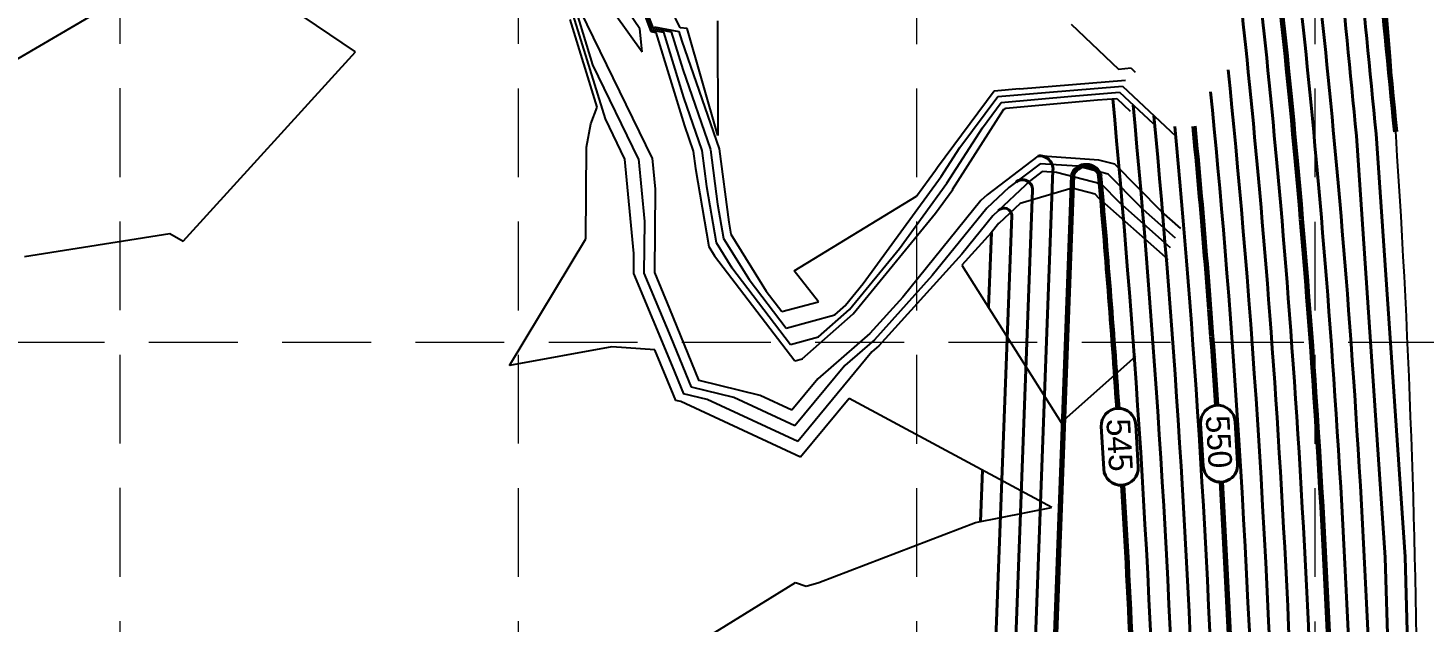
# Model space of a CAD drawing. Header units: feet. Extents: x 10084 to 13321, y 3329 to 8503.
# Drawn here: x 11764.7 to 12047.6, y 5536.6 to 5657 of the extents above; entities that cross this region are included whole.
import ezdxf
from ezdxf.enums import TextEntityAlignment as Align

# ---------------------------------------------------------------- set-up
doc = ezdxf.new("R2010")
doc.units = ezdxf.units.FT
doc.header["$LTSCALE"] = 40
doc.header["$MEASUREMENT"] = 0
for name, pattern in [('( Dashdot )', [1.001, 0.5, -0.25, 0.001, -0.25]), ('DASHED', [0.75, 0.5, -0.25]), ('HIDDEN', [0.375, 0.25, -0.125])]:
    doc.linetypes.add(name, pattern=pattern)
for name, color, linetype in [('CONT-L', 55, 'Continuous'), ('CURB', 4, 'Continuous'), ('GRID', 254, 'DASHED'), ('Level 1', 7, 'Continuous'), ('NAME', 6, 'Continuous'), ('ROW', 3, '( Dashdot )')]:
    doc.layers.add(name, color=color, linetype=linetype)
doc.styles.get("Standard").update_dxf_attribs({"font": 'ARIAL.TTF'})
doc.styles.add('Style-CB101', font='CB101.shx')

msp = doc.modelspace()

# ---------------------------------------------------------------- linework, layer by layer
at = {"layer": 'CONT-L', "color": 5, "extrusion": (0.901293, 0.43321, 0), "elevation": 13173.27}
msp.add_lwpolyline([(-55.25, 549), (-21.4, 549)], dxfattribs=at)
at = {"layer": 'CONT-L', "color": 5, "extrusion": (0.933889, 0.357563, 0)}
for points, elevation in [([(1055.03, 548), (1030.98, 548)], 13127.93), ([(1046.15, 547), (1030.76, 547)], 13127.61), ([(1037.27, 546), (1030.54, 546)], 13127.3)]:
    msp.add_lwpolyline(points, dxfattribs=dict(at, elevation=elevation))
at = {"layer": 'CONT-L', "color": 5, "extrusion": (-0.560434, -0.828199, 0), "elevation": -11311.67}
msp.add_lwpolyline([(6630.83, 551), (6595.69, 551)], dxfattribs=at)
at = {"layer": 'CONT-L', "color": 5}
for points, elevation in [([(11888.68, 5656.81), (11882.49, 5665.99)], 546), ([(11976.09, 5657.79), (11985.67, 5648.67)], 551), ([(11895.07, 5656.22), (11897.4, 5648.58)], 548), ([(11896.62, 5656.3), (11897.23, 5654.29)], 549), ([(11898.33, 5656.9), (11896.91, 5657)], 549), ([(11897.4, 5648.58), (11903.01, 5632.33)], 548), ([(11949, 5628.77), (11960.52, 5644.24)], 549), ([(11960.52, 5644.24), (11965.62, 5644.69)], 549), ([(11970.89, 5643.92), (11986.51, 5645.18)], 548), ([(11953.56, 5632.77), (11961.22, 5643.07)], 548), ([(11961.93, 5641.9), (11976.16, 5643.16)], 547), ([(11885.69, 5630.42), (11881.72, 5638.57)], 548), ([(11962.5, 5640.5), (11962.53, 5640.39)], 546), ([(11877.88, 5632.84), (11878.79, 5637.55)], 549), ([(11897.75, 5637.16), (11899.52, 5632.03)], 546), ([(11904.76, 5632.48), (11906.71, 5617.62)], 549), ([(11891.86, 5624.32), (11891.26, 5630.57)], 546), ([(11899.52, 5632.03), (11899.98, 5628.53)], 546), ([(11901.27, 5632.18), (11902.22, 5624.89)], 547), ([(11969.38, 5631.04), (11959.08, 5623.2)], 546), ([(11984.94, 5629.38), (11981.72, 5630.22)], 546), ([(11933.99, 5605.17), (11949.78, 5626.86)], 548), ([(11970.25, 5627.9), (11967.87, 5626.09)], 548), ([(11990.19, 5620.66), (11983.61, 5627.34)], 547), ([(11891.74, 5607.42), (11891.86, 5624.32)], 546), ([(11902.22, 5624.89), (11904.16, 5613.52)], 547), ([(11941.31, 5612.33), (11950.94, 5625.55)], 547), ([(11948.63, 5619.48), (11952.1, 5624.25)], 546), ([(11963.48, 5624.64), (11959.02, 5620.47)], 547), ([(11976.29, 5624.5), (11965.75, 5621.44)], 549), ([(11980.95, 5623.28), (11976.29, 5624.5)], 549), ([(11904.47, 5621.26), (11905.65, 5614.35)], 548), ([(11995.25, 5610.51), (11981.79, 5622.42)], 549), ([(11996.26, 5612.45), (11985.99, 5621.54)], 548), ([(11959.02, 5620.47), (11947.96, 5606.8)], 547), ([(11889.62, 5607.31), (11889.69, 5617.79)], 547), ([(11906.71, 5617.62), (11907.13, 5615.17)], 549), ([(11961.44, 5617.4), (11959.89, 5615.48)], 549), ([(11764.01, 5610.69), (11793.51, 5615.32)], 551), ([(11931.18, 5599.93), (11941.31, 5612.33)], 547), ([(11953.93, 5611.14), (11937.17, 5592.58)], 548), ([(11895.3, 5588.47), (11887.49, 5607.21)], 548), ([(11894.79, 5600.1), (11891.74, 5607.42)], 546), ([(11910.83, 5606.03), (11918.36, 5596.18)], 548), ([(11947.96, 5606.8), (11936.24, 5593.82)], 547), ([(11918.36, 5596.18), (11928.2, 5598.84)], 548), ([(11891.75, 5591.78), (11883.07, 5592.37)], 549), ([(11895.56, 5582.65), (11891.75, 5591.78)], 549), ([(11920.13, 5589.54), (11921.64, 5589.95)], 546), ([(11937.17, 5592.58), (11935.73, 5591.33)], 548), ([(11974.07, 5577.03), (11989.19, 5590.46)], 549), ([(11897, 5581.27), (11896.03, 5581.51)], 549)]:
    msp.add_lwpolyline(points, dxfattribs=dict(at, elevation=elevation))
at = {"layer": 'CONT-L', "color": 5, "extrusion": (0.505138, -0.863038, 0), "elevation": 1064.94}
msp.add_lwpolyline([(12999.69, 552), (13026.88, 552)], dxfattribs=at)
at = {"layer": 'CONT-L', "color": 5, "extrusion": (0.955051, 0.296443, 0)}
for points, elevation in [([(1874.07, 547), (1887.48, 547)], 13020.01), ([(1865.63, 549), (1884.19, 549)], 13018.31), ([(1862.87, 548), (1885.84, 548)], 13019.16)]:
    msp.add_lwpolyline(points, dxfattribs=dict(at, elevation=elevation))
at = {"layer": 'CONT-L', "color": 5, "extrusion": (0.899146, 0.437649, 0)}
for points, elevation in [([(-141.5, 546), (-108.25, 546)], 13156.19), ([(-140.34, 547), (-119.19, 547)], 13153.65)]:
    msp.add_lwpolyline(points, dxfattribs=dict(at, elevation=elevation))
at = {"layer": 'CONT-L', "color": 5, "extrusion": (0.813902, 0.581003, 0), "elevation": 12960.54}
msp.add_lwpolyline([(-2297.94, 546), (-2307.34, 546)], dxfattribs=at)
at = {"layer": 'CONT-L', "color": 5, "extrusion": (0.999992, 0.00393, 0), "elevation": 11926.59}
msp.add_lwpolyline([(5611.62, 549), (5588.37, 549)], dxfattribs=at)
at = {"layer": 'CONT-L', "color": 5, "extrusion": (0.994471, 0.105015, 0), "elevation": 12416.99}
msp.add_lwpolyline([(4372.36, 546), (4377.04, 546)], dxfattribs=at)
at = {"layer": 'CONT-L', "color": 5, "extrusion": (-0.178414, -0.983955, 0)}
for points, elevation in [([(10691.01, 546), (10692.06, 546)], -7687.01), ([(10691.17, 547), (10693.57, 547)], -7687.36), ([(10691.33, 548), (10695.07, 548)], -7687.72), ([(10691.49, 549), (10696.58, 549)], -7688.07)]:
    msp.add_lwpolyline(points, dxfattribs=dict(at, elevation=elevation))
at = {"layer": 'CONT-L', "color": 5, "extrusion": (0.956505, 0.291716, 0)}
for points, elevation in [([(1940.97, 546), (1921.21, 546)], 13024.7), ([(1940.59, 547), (1926.72, 547)], 13026.2)]:
    msp.add_lwpolyline(points, dxfattribs=dict(at, elevation=elevation))
at = {"layer": 'CONT-L', "color": 5, "extrusion": (0.961413, 0.275109, 0), "elevation": 12995.47}
msp.add_lwpolyline([(2142.71, 549), (2165.27, 549)], dxfattribs=at)
at = {"layer": 'CONT-L', "color": 5, "extrusion": (0.74002, -0.672585, 0), "elevation": 4953.67}
msp.add_lwpolyline([(12088.23, 551), (12140.14, 551)], dxfattribs=at)
at = {"layer": 'CONT-L', "color": 5, "extrusion": (0.945245, 0.326362, 0)}
for points, elevation in [([(1461.88, 549), (1438.81, 549)], 13091.14), ([(1450.98, 547), (1439.67, 547)], 13087.74)]:
    msp.add_lwpolyline(points, dxfattribs=dict(at, elevation=elevation))
at = {"layer": 'CONT-L', "color": 5, "extrusion": (0.079833, -0.996808, 0)}
for points, elevation in [([(12398.37, 551), (12400.95, 551)], -4673.79), ([(12378.06, 549), (12399.6, 549)], -4671.42), ([(12388.44, 547), (12398.25, 547)], -4669.06), ([(12393.63, 546), (12397.57, 546)], -4667.88)]:
    msp.add_lwpolyline(points, dxfattribs=dict(at, elevation=elevation))
at = {"layer": 'CONT-L', "color": 5, "extrusion": (-0.684761, -0.728767, 0)}
for points, elevation in [([(4868.52, 551), (4869.69, 551)], -12325.8), ([(4870.2, 547), (4879.47, 547)], -12320.63), ([(4870.63, 546), (4874.35, 546)], -12319.33)]:
    msp.add_lwpolyline(points, dxfattribs=dict(at, elevation=elevation))
at = {"layer": 'CONT-L', "color": 5, "extrusion": (0.088291, -0.996095, 0)}
for points, elevation in [([(12412.74, 548), (12422.45, 548)], -4564.97), ([(12414.2, 546), (12432.8, 546)], -4562.51)]:
    msp.add_lwpolyline(points, dxfattribs=dict(at, elevation=elevation))
at = {"layer": 'CONT-L', "color": 5, "extrusion": (0.684761, 0.728767, 0), "elevation": 12321.92}
msp.add_lwpolyline([(-4869.78, 548), (-4884.59, 548)], dxfattribs=at)
at = {"layer": 'CONT-L', "color": 5, "extrusion": (0.933785, -0.357835, 0), "elevation": 9074.92}
msp.add_lwpolyline([(9514.9, 549), (9518.55, 549)], dxfattribs=at)
at = {"layer": 'CONT-L', "color": 5, "extrusion": (0.802065, -0.597237, 0), "elevation": 6224.7}
msp.add_lwpolyline([(11662.88, 547), (11669.28, 547)], dxfattribs=at)
at = {"layer": 'CONT-L', "color": 5, "extrusion": (0.842334, -0.538956, 0)}
for points, elevation in [([(11179.15, 546), (11198.45, 546)], 7036.43), ([(11179.63, 547), (11192.94, 547)], 7034.75), ([(11180.1, 548), (11187.12, 548)], 7033.07), ([(11180.58, 549), (11181.29, 549)], 7031.38)]:
    msp.add_lwpolyline(points, dxfattribs=dict(at, elevation=elevation))
at = {"layer": 'CONT-L', "color": 5, "extrusion": (0.867641, -0.497191, 0), "elevation": 7574.83}
msp.add_lwpolyline([(10841.49, 546), (10841.82, 546)], dxfattribs=at)
at = {"layer": 'CONT-L', "color": 5, "extrusion": (0.391513, -0.920173, 0), "elevation": -506.84}
msp.add_lwpolyline([(13216.13, 546), (13216.36, 546)], dxfattribs=at)
at = {"layer": 'CONT-L', "color": 5, "extrusion": (0.99998, -0.006333, 0), "elevation": 11841.96}
msp.add_lwpolyline([(5689.38, 549), (5707.96, 549)], dxfattribs=at)
at = {"layer": 'CONT-L', "color": 5, "extrusion": (0.995454, 0.095244, 0)}
for points, elevation in [([(4453.54, 548), (4472.79, 548)], 12367.92), ([(4459.83, 547), (4472.6, 547)], 12370.7)]:
    msp.add_lwpolyline(points, dxfattribs=dict(at, elevation=elevation))
at = {"layer": 'CONT-L', "color": 5, "extrusion": (0.991469, 0.130339, 0), "elevation": 12535.59}
msp.add_lwpolyline([(4032.85, 548), (4021.68, 548)], dxfattribs=at)
at = {"layer": 'CONT-L', "color": 5, "extrusion": (-0.066572, -0.997782, 0)}
for points, elevation in [([(11580.33, 546), (11567.96, 546)], -6415.38), ([(11576.11, 547), (11568.5, 547)], -6413.84), ([(11571.9, 548), (11569.03, 548)], -6412.3)]:
    msp.add_lwpolyline(points, dxfattribs=dict(at, elevation=elevation))
at = {"layer": 'CONT-L', "color": 5, "extrusion": (0.985822, 0.167795, 0), "elevation": 12675.7}
msp.add_lwpolyline([(3551.97, 546), (3535.91, 546)], dxfattribs=at)
at = {"layer": 'CONT-L', "color": 5, "extrusion": (0.808591, -0.588372, 0), "elevation": 6350.08}
msp.add_lwpolyline([(11574.62, 549), (11581.11, 549)], dxfattribs=at)
at = {"layer": 'CONT-L', "color": 5, "extrusion": (0.60578, -0.795632, 0), "elevation": 2772.09}
msp.add_lwpolyline([(12933.79, 547), (12925.82, 547)], dxfattribs=at)
at = {"layer": 'CONT-L', "color": 5, "extrusion": (0.253434, 0.967353, 0), "elevation": 8478.38}
msp.add_lwpolyline([(-10165.44, 548), (-10155.96, 548)], dxfattribs=at)
at = {"layer": 'CONT-L', "color": 5, "extrusion": (-0.253434, -0.967353, 0), "elevation": -8480.68}
msp.add_lwpolyline([(10166.21, 547), (10159.81, 547)], dxfattribs=at)
at = {"layer": 'CONT-L', "color": 5, "extrusion": (0.712666, 0.701503, 0)}
for points, elevation in [([(-4409.07, 546), (-4395.61, 546)], 12490.29), ([(-4401.92, 548), (-4396.63, 548)], 12485.54), ([(-4398.35, 549), (-4397.15, 549)], 12483.16)]:
    msp.add_lwpolyline(points, dxfattribs=dict(at, elevation=elevation))
at = {"layer": 'CONT-L', "color": 5, "extrusion": (0.683753, -0.729714, 0)}
for points, elevation in [([(12579.97, 548), (12569.51, 548)], 4077.63), ([(12571.58, 546), (12569.84, 546)], 4073.73), ([(12575.25, 549), (12569.34, 549)], 4079.58)]:
    msp.add_lwpolyline(points, dxfattribs=dict(at, elevation=elevation))
at = {"layer": 'CONT-L', "color": 5, "extrusion": (-0.521475, 0.853267, 0), "elevation": -1431.06}
msp.add_lwpolyline([(-13095.25, 549), (-13124.31, 549)], dxfattribs=at)
at = {"layer": 'CONT-L', "color": 5, "extrusion": (0.777503, -0.628879, 0)}
for points, elevation in [([(11891.14, 546), (11866.01, 546)], 5761.67), ([(11890.28, 548), (11880.26, 548)], 5765.48)]:
    msp.add_lwpolyline(points, dxfattribs=dict(at, elevation=elevation))
at = {"layer": 'CONT-L', "color": 5, "extrusion": (0.77457, -0.632488, 0)}
for points, elevation in [([(11883.69, 546), (11910.05, 546)], 5700.79), ([(11884.05, 548), (11889.71, 548)], 5698.5)]:
    msp.add_lwpolyline(points, dxfattribs=dict(at, elevation=elevation))
at = {"layer": 'CONT-L', "color": 5, "extrusion": (-0.662756, -0.748835, 0), "elevation": -12155.52}
msp.add_lwpolyline([(5263.01, 547), (5253.54, 547)], dxfattribs=at)
at = {"layer": 'CONT-L', "color": 5, "extrusion": (0.662756, 0.748835, 0), "elevation": 12157.65}
msp.add_lwpolyline([(-5262.49, 546), (-5257.27, 546)], dxfattribs=at)
at = {"layer": 'CONT-L', "color": 5, "extrusion": (0.742154, -0.67023, 0)}
for points, elevation in [([(12183.42, 549), (12174.56, 549)], 5112.41), ([(12161.77, 546), (12151.79, 546)], 5107.86)]:
    msp.add_lwpolyline(points, dxfattribs=dict(at, elevation=elevation))
at = {"layer": 'CONT-L', "color": 5, "extrusion": (-0.504742, -0.86327, 0), "elevation": -10800.22}
msp.add_lwpolyline([(7346.69, 551), (7349.79, 551)], dxfattribs=at)
at = {"layer": 'CONT-L', "color": 5, "extrusion": (0.856539, -0.516082, 0), "elevation": 7276.35}
msp.add_lwpolyline([(10908.73, 549), (10938.73, 549)], dxfattribs=at)
at = {"layer": 'CONT-L', "color": 5, "extrusion": (0.848895, 0.528561, 0)}
for points, elevation in [([(-1526.71, 546), (-1528.94, 546)], 13070.78), ([(-1526.79, 547), (-1532.81, 547)], 13072.47), ([(-1526.87, 548), (-1536.68, 548)], 13074.17), ([(-1526.96, 549), (-1540.55, 549)], 13075.87)]:
    msp.add_lwpolyline(points, dxfattribs=dict(at, elevation=elevation))
at = {"layer": 'CONT-L', "color": 5, "extrusion": (0.999977, -0.006768, 0), "elevation": 11849.27}
msp.add_lwpolyline([(5687.53, 548), (5691.59, 548)], dxfattribs=at)
at = {"layer": 'CONT-L', "color": 5, "extrusion": (0.793971, 0.607955, 0)}
for points, elevation in [([(-2782.2, 546), (-2808.97, 546)], 12862.43), ([(-2786.21, 547), (-2805.8, 547)], 12863.75), ([(-2794.24, 549), (-2799.45, 549)], 12866.38)]:
    msp.add_lwpolyline(points, dxfattribs=dict(at, elevation=elevation))
at = {"layer": 'CONT-L', "color": 5, "extrusion": (0.747667, 0.664074, 0), "elevation": 12694.24}
msp.add_lwpolyline([(-3771.63, 549), (-3770.94, 549)], dxfattribs=at)
at = {"layer": 'CONT-L', "color": 5, "extrusion": (0.923039, 0.384705, 0), "elevation": 13131.75}
msp.add_lwpolyline([(587.66, 547), (601.77, 547)], dxfattribs=at)
at = {"layer": 'CONT-L', "color": 5, "extrusion": (0.786176, 0.618003, 0), "elevation": 12836.84}
msp.add_lwpolyline([(-2965.86, 549), (-2957.9, 549)], dxfattribs=at)
at = {"layer": 'CONT-L', "color": 5, "extrusion": (0.845537, 0.533917, 0), "elevation": 13102.19}
msp.add_lwpolyline([(-1639.89, 549), (-1677.58, 549)], dxfattribs=at)
at = {"layer": 'CONT-L', "color": 5, "extrusion": (0.260155, -0.965567, 0)}
for points, elevation in [([(12963.86, 549), (12971.57, 549)], -2306.31), ([(12963.84, 547), (12969.72, 547)], -2299.43)]:
    msp.add_lwpolyline(points, dxfattribs=dict(at, elevation=elevation))
at = {"layer": 'CONT-L', "color": 5, "extrusion": (0.926241, 0.376931, 0)}
for points, elevation in [([(687.77, 546), (703.52, 546)], 13128.3), ([(687.13, 547), (698.04, 547)], 13126.35), ([(686.48, 548), (692.56, 548)], 13124.39), ([(685.84, 549), (687.07, 549)], 13122.43)]:
    msp.add_lwpolyline(points, dxfattribs=dict(at, elevation=elevation))
at = {"layer": 'CONT-L', "color": 5, "extrusion": (0.662059, -0.749452, 0), "elevation": 3703.42}
msp.add_lwpolyline([(12635.57, 546), (12649.33, 546)], dxfattribs=at)
at = {"layer": 'CONT-L', "color": 5, "extrusion": (-0.662059, 0.749452, 0)}
for points, elevation in [([(-12640.97, 547), (-12649.33, 547)], -3702.27), ([(-12646.37, 548), (-12649.33, 548)], -3701.11)]:
    msp.add_lwpolyline(points, dxfattribs=dict(at, elevation=elevation))
at = {"layer": 'CONT-L', "color": 5, "extrusion": (-0.657571, 0.753393, 0)}
for points, elevation in [([(-12671.12, 546), (-12657.17, 546)], -3633.04), ([(-12671, 547), (-12663.08, 547)], -3634.58)]:
    msp.add_lwpolyline(points, dxfattribs=dict(at, elevation=elevation))
at = {"layer": 'CONT-L', "color": 5, "extrusion": (-0.180052, 0.983657, 0), "elevation": 3361.41}
msp.add_lwpolyline([(-12695.78, 549), (-12674.64, 549)], dxfattribs=at)
at = {"layer": 'CONT-L', "color": 5, "extrusion": (0.770394, -0.637568, 0)}
for points, elevation in [([(11917.36, 548), (11893.79, 548)], 5630.36), ([(11911.78, 547), (11895.87, 547)], 5627.89), ([(11906.2, 546), (11897.95, 546)], 5625.41), ([(11907.18, 549), (11891.71, 549)], 5632.83)]:
    msp.add_lwpolyline(points, dxfattribs=dict(at, elevation=elevation))
at = {"layer": 'CONT-L', "color": 5, "extrusion": (-0.235749, -0.971814, 0)}
for points, elevation in [([(10261.26, 546), (10248.51, 546)], -8233.67), ([(10251.01, 548), (10246.09, 548)], -8230.34), ([(10256.14, 547), (10247.3, 547)], -8232)]:
    msp.add_lwpolyline(points, dxfattribs=dict(at, elevation=elevation))
at = {"layer": 'CONT-L', "color": 5, "extrusion": (-0.421755, -0.90671, 0)}
for points, elevation in [([(8458.11, 548), (8437.9, 548)], -10080.85), ([(8456.24, 547), (8442.6, 547)], -10083.49), ([(8454.38, 546), (8447.3, 546)], -10086.12)]:
    msp.add_lwpolyline(points, dxfattribs=dict(at, elevation=elevation))
at = {"layer": 'CONT-L', "color": 5, "extrusion": (-0.474461, -0.880276, 0), "elevation": -10574.48}
msp.add_lwpolyline([(7900.9, 549), (7854.3, 549)], dxfattribs=at)
at = {"layer": 'CONT-L', "color": 5, "extrusion": (0.421755, 0.90671, 0), "elevation": 10078.21}
msp.add_lwpolyline([(-8459.97, 549), (-8433.2, 549)], dxfattribs=at)
at = {"layer": 'CONT-L', "color": 5, "extrusion": (0.193115, -0.981176, 0), "elevation": -3143.13}
msp.add_lwpolyline([(12804.73, 549), (12820.47, 549)], dxfattribs=at)
at = {"layer": 'CONT-L', "color": 5, "extrusion": (0.35735, -0.933971, 0), "elevation": -917.11}
msp.add_lwpolyline([(13118.92, 549), (13152.92, 549)], dxfattribs=at)
at = {"layer": 'CONT-L', "color": 5, "extrusion": (-0.526544, 0.850148, 0), "elevation": -1562.81}
msp.add_lwpolyline([(-13022.24, 549), (-13053.47, 549)], dxfattribs=at)
at = {"layer": 'CONT-L', "color": 5, "extrusion": (-0.310107, -0.950702, 0), "elevation": -8967.82}
msp.add_lwpolyline([(9613.2, 549), (9615.48, 549)], dxfattribs=at)
at = {"layer": 'CONT-L', "color": 5, "extrusion": (0.27017, -0.962813, 0), "elevation": -2116.64}
msp.add_lwpolyline([(12976.86, 549), (12979.48, 549)], dxfattribs=at)
at = {"layer": 'CURB', "color": 7}
msp.add_arc((10071.3, 5503.69), 1985, 358.97776, 6.52663, dxfattribs=at)
at = {"layer": 'GRID', "color": 252, "linetype": 'HIDDEN', "lineweight": 0, "ltscale": 1.8}
for p, q in [((11783.43, 3736.77), (11783.43, 8418.16)), ((11864.14, 3736.75), (11864.14, 8418.16)), ((11944.85, 3736.74), (11944.85, 8418.16)), ((12025.56, 3736.73), (12025.56, 8418.16)), ((10169.24, 5593.32), (13236.21, 5593.32))]:
    msp.add_line(p, q, dxfattribs=at)
at = {"layer": 'Level 1', "color": 5, "linetype": 'Continuous', "lineweight": 40}
for p, q in [((12037.88, 5635.54), (12043.76, 5549.78)), ((12033.9, 5635.15), (12039.76, 5549.67)), ((11972.42, 5628.15), (11966.68, 5474.67)), ((11968.27, 5624.12), (11962.78, 5477.33)), ((11964.07, 5618.97), (11960.11, 5513.05)), ((11959.94, 5615.54), (11959.37, 5600.31)), ((11958.14, 5567.35), (11957.75, 5556.96)), ((12041.99, 5468.97), (12039.76, 5549.67)), ((12045.99, 5468.97), (12043.76, 5549.78))]:
    msp.add_line(p, q, dxfattribs=at)
at = {"layer": 'Level 1', "color": 5, "linetype": 'Continuous', "lineweight": 70}
msp.add_line((11976.38, 5627.08), (11970.81, 5478.07), dxfattribs=at)
at = {"layer": 'Level 1', "color": 5, "linetype": 'Continuous', "lineweight": 40, "flags": 128}
for points in [[(11982.7, 5567.63), (11982.21, 5576.19), (11982.21, 5576.19, -1), (11989.2, 5576.59), (11989.2, 5576.59), (11989.69, 5568.03), (11989.69, 5568.03, -1), (11982.7, 5567.63)], [(12002.85, 5568.26), (12002.34, 5576.82), (12002.34, 5576.82, -1), (12009.32, 5577.23), (12009.32, 5577.23), (12009.84, 5568.68), (12009.84, 5568.68, -1), (12002.85, 5568.26)]]:
    msp.add_lwpolyline(points, format="xyb", dxfattribs=at)
at = {"layer": 'Level 1', "color": 5, "linetype": 'Continuous', "lineweight": 40, "extrusion": (0, 0, -1)}
for centre, radius, start, end in [((-11969.73, 5628.36), 2.7, 82.7451, 184.4088), ((-11966.24, 5624.21), 2.03, 49.9848, 182.3796)]:
    msp.add_arc(centre, radius, start, end, dxfattribs=at)
at = {"layer": 'Level 1', "color": 5, "linetype": 'Continuous', "lineweight": 70, "extrusion": (0, 0, -1)}
msp.add_arc((-11979.14, 5626.28), 2.87, 16.199, 166.9604, dxfattribs=at)
at = {"layer": 'Level 1', "color": 5, "linetype": 'Continuous', "lineweight": 40}
msp.add_arc((11962.5, 5618.9), 1.58, 2.303, 137.4569, dxfattribs=at)
at = {"layer": 'Level 1', "color": 5, "linetype": 'Continuous', "lineweight": 70}
for points, knots in [([(12041.87, 5635.93), (12040.61, 5648.79), (12039.35, 5661.65), (12038.09, 5674.51), (12034.32, 5703.47), (12030.54, 5732.44), (12026.76, 5761.41), (12025.23, 5775.93), (12023.71, 5790.46), (12022.18, 5804.99), (12019.73, 5825.06), (12018.84, 5839.36), (12018.22, 5851.98)], [0, 0, 0, 0, 0.25, 0.25, 0.25, 0.5, 0.5, 0.5, 0.75, 0.75, 0.75, 1, 1, 1, 1]), ([(12030.13, 5477.76), (12027.85, 5580.62), (12012.85, 5713.31), (12009.03, 5745.81), (12003.9, 5790.9), (12001.65, 5809.41), (12000.77, 5818.07)], [0, 0, 0, 0, 0.251379, 0.502758, 0.754137, 1, 1, 1, 1])]:
    msp.add_open_spline(points, degree=3, knots=knots, dxfattribs=at)
at = {"layer": 'Level 1', "color": 5, "linetype": 'Continuous', "lineweight": 40}
for points, knots in [([(12033.9, 5635.15), (12032.65, 5648.01), (12031.39, 5660.87), (12030.13, 5673.73), (12030.14, 5673.64), (12030.15, 5673.56), (12030.16, 5673.47), (12026.38, 5702.44), (12022.6, 5731.41), (12018.83, 5760.37), (12018.82, 5760.44), (12018.81, 5760.5), (12018.8, 5760.57), (12017.28, 5775.1), (12015.75, 5789.63), (12014.23, 5804.16), (12014.23, 5804.11), (12014.24, 5804.07), (12014.24, 5804.02), (12012.69, 5816.72), (12011.76, 5827.13), (12011.12, 5836.26)], [0, 0, 0, 0, 0.142857, 0.142857, 0.142857, 0.285714, 0.285714, 0.285714, 0.428571, 0.428571, 0.428571, 0.571429, 0.571429, 0.571429, 0.714286, 0.714286, 0.714286, 0.857143, 0.857143, 0.857143, 1, 1, 1, 1]), ([(12034.13, 5477.76), (12031.85, 5580.89), (12016.83, 5713.77), (12013, 5746.27), (12007.84, 5791.7), (12004.86, 5816.17), (12003.65, 5830.14), (12003.24, 5835.3)], [0, 0, 0, 0, 0.215507, 0.431014, 0.646521, 0.862028, 1, 1, 1, 1]), ([(12038.13, 5477.76), (12035.84, 5581.16), (12020.8, 5714.23), (12016.98, 5746.73), (12011.83, 5791.98), (12009.59, 5810.43), (12008.71, 5819.11)], [0, 0, 0, 0, 0.250791, 0.501581, 0.752372, 1, 1, 1, 1]), ([(12022.13, 5477.75), (12019.86, 5580.08), (12004.9, 5712.4), (12001.08, 5744.89), (11995.95, 5790), (11993.69, 5808.6), (11992.8, 5817.34)], [0, 0, 0, 0, 0.251263, 0.502527, 0.75379, 1, 1, 1, 1]), ([(12026.13, 5477.67), (12023.86, 5580.35), (12008.88, 5712.85), (12005.06, 5745.35), (11999.93, 5790.44), (11997.68, 5808.97), (11996.79, 5817.67)], [0, 0, 0, 0, 0.251379, 0.502758, 0.754137, 1, 1, 1, 1]), ([(12037.88, 5635.54), (12036.63, 5648.4), (12035.37, 5661.26), (12034.11, 5674.12), (12034.12, 5674.08), (12034.12, 5674.03), (12034.13, 5673.99), (12030.35, 5702.96), (12026.57, 5731.92), (12022.79, 5760.89), (12022.79, 5760.92), (12022.78, 5760.95), (12022.78, 5760.99), (12021.26, 5775.52), (12019.73, 5790.05), (12018.2, 5804.57), (12018.21, 5804.55), (12018.21, 5804.53), (12018.21, 5804.51), (12017.58, 5809.71), (12017.04, 5814.53), (12016.59, 5819.03)], [0, 0, 0, 0, 0.142857, 0.142857, 0.142857, 0.285714, 0.285714, 0.285714, 0.428571, 0.428571, 0.428571, 0.571429, 0.571429, 0.571429, 0.714286, 0.714286, 0.714286, 0.857143, 0.857143, 0.857143, 1, 1, 1, 1])]:
    msp.add_open_spline(points, degree=3, knots=knots, dxfattribs=at)
for points in [[(12018.13, 5477.66), (12016.46, 5553.18), (12011.94, 5608.98), (12007.93, 5648.48)], [(12014.13, 5477.57), (12012.52, 5550.43), (12008.26, 5604.84), (12004.36, 5644.02)], [(11993.91, 5486.56), (11992.3, 5548.91), (11988.73, 5597.28), (11984.54, 5642.65)], [(11997.94, 5485.51), (11996.36, 5547.76), (11992.83, 5596.16), (11988.67, 5641.37)], [(12001.97, 5484.47), (12000.43, 5546.19), (11996.98, 5594.38), (11992.89, 5639.19)], [(12005.99, 5483.42), (12004.41, 5548.18), (12000.74, 5597.92), (11997.1, 5637.01)]]:
    msp.add_open_spline(points, degree=3, dxfattribs=at)
at = {"layer": 'Level 1', "color": 5, "linetype": 'Continuous', "lineweight": 70}
for points in [[(12005.61, 5580.52), (12004.16, 5602.3), (12002.58, 5620.88), (12001.02, 5637.06)], [(11985.6, 5579.89), (11984.49, 5596.27), (11983.26, 5611.82), (11981.94, 5626.93)], [(12010.21, 5473.98), (12009.38, 5509.17), (12008.09, 5539.15), (12006.58, 5564.98)], [(11989.91, 5486.45), (11989.17, 5515.01), (11988.03, 5540.62), (11986.6, 5564.35)]]:
    msp.add_open_spline(points, degree=3, dxfattribs=at)
at = {"layer": 'ROW', "color": 7, "linetype": 'Continuous'}
msp.add_arc((10071.3, 5503.69), 1975, 358.97776, 6.52663, dxfattribs=at)

# ---------------------------------------------------------------- texts
at = {"layer": 'Level 1', "color": 5, "linetype": 'Continuous', "lineweight": 40, "style": 'Style-CB101'}
for s, rotation, p in [('545', 273.2642, (11988.02, 5577.97)), ('550', 273.414, (12008.14, 5578.61))]:
    msp.add_text(s, height=4.8, rotation=rotation, dxfattribs=at).set_placement(p, align=Align.TOP_LEFT)
at = {"layer": 'NAME', "color": 7}
msp.add_text('PEACHTREE DRIVE', height=20, rotation=276.2159, dxfattribs=at).set_placement((12050.14, 5749.69), align=Align.MIDDLE_LEFT)

doc.saveas('drawing.dxf')
